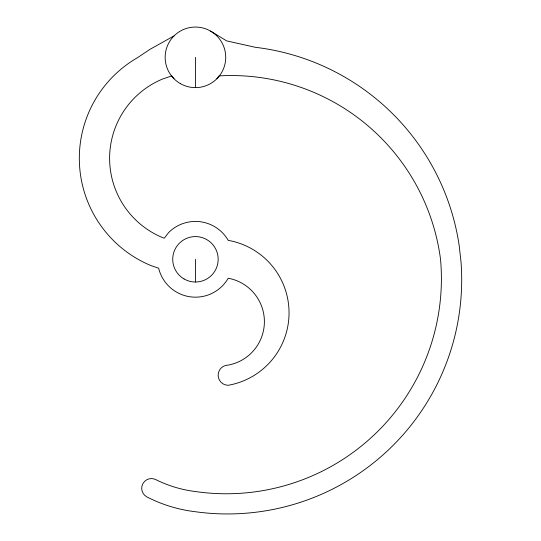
<?xml version="1.0" encoding="UTF-8"?>
<svg xmlns="http://www.w3.org/2000/svg" width="541" height="541" viewBox="0 0 541 541"><rect width="100%" height="100%" fill="white"/><g stroke="black" fill="none" stroke-linecap="round" stroke-linejoin="round"><path stroke-width="0.81" d="M216.86 78.763L219.064 75.896A211.051 211.051 0 0 1 440.53 259.295A215.129 215.129 0 0 1 195.443 491.546A123.003 123.003 0 0 1 156.221 479.826A9.738 9.738 0 0 0 142.959 483.539A9.738 9.738 0 0 0 146.672 496.8A142.993 142.993 0 0 0 195.443 511.739A234.158 234.158 0 0 0 460.979 261.526L459.174 245.54A234.158 234.158 0 0 0 255.23 47.283L226.652 40.886L210.591 31.108M174.019 35.922L149.972 49.339L137.38 57.752A116.126 116.126 0 0 0 151.007 265.604L158.75 268.235L158.865 269.1A37.863 37.863 0 0 0 228.234 278.23A44.159 44.159 0 0 1 228.234 365.087A10.096 10.096 0 0 0 218.138 375.19A10.096 10.096 0 0 0 228.234 385.287A73.576 73.576 0 0 0 228.234 240.366A37.863 37.863 0 0 0 168.664 232.522L164.308 238.202L162.598 237.614A85.83 85.83 0 0 1 162.598 79.02L171.822 75.896L174.019 78.763M195.443 57.346L195.443 87.635M195.443 259.295L195.443 282.017M184.082 278.973A22.722 22.722 0 0 0 218.165 259.295A22.722 22.722 0 0 0 184.082 239.622A22.722 22.722 0 0 0 184.082 278.973M180.295 83.578A30.296 30.296 0 0 0 225.732 57.346A30.296 30.296 0 0 0 180.295 31.108A30.296 30.296 0 0 0 180.295 83.578"/></g></svg>
